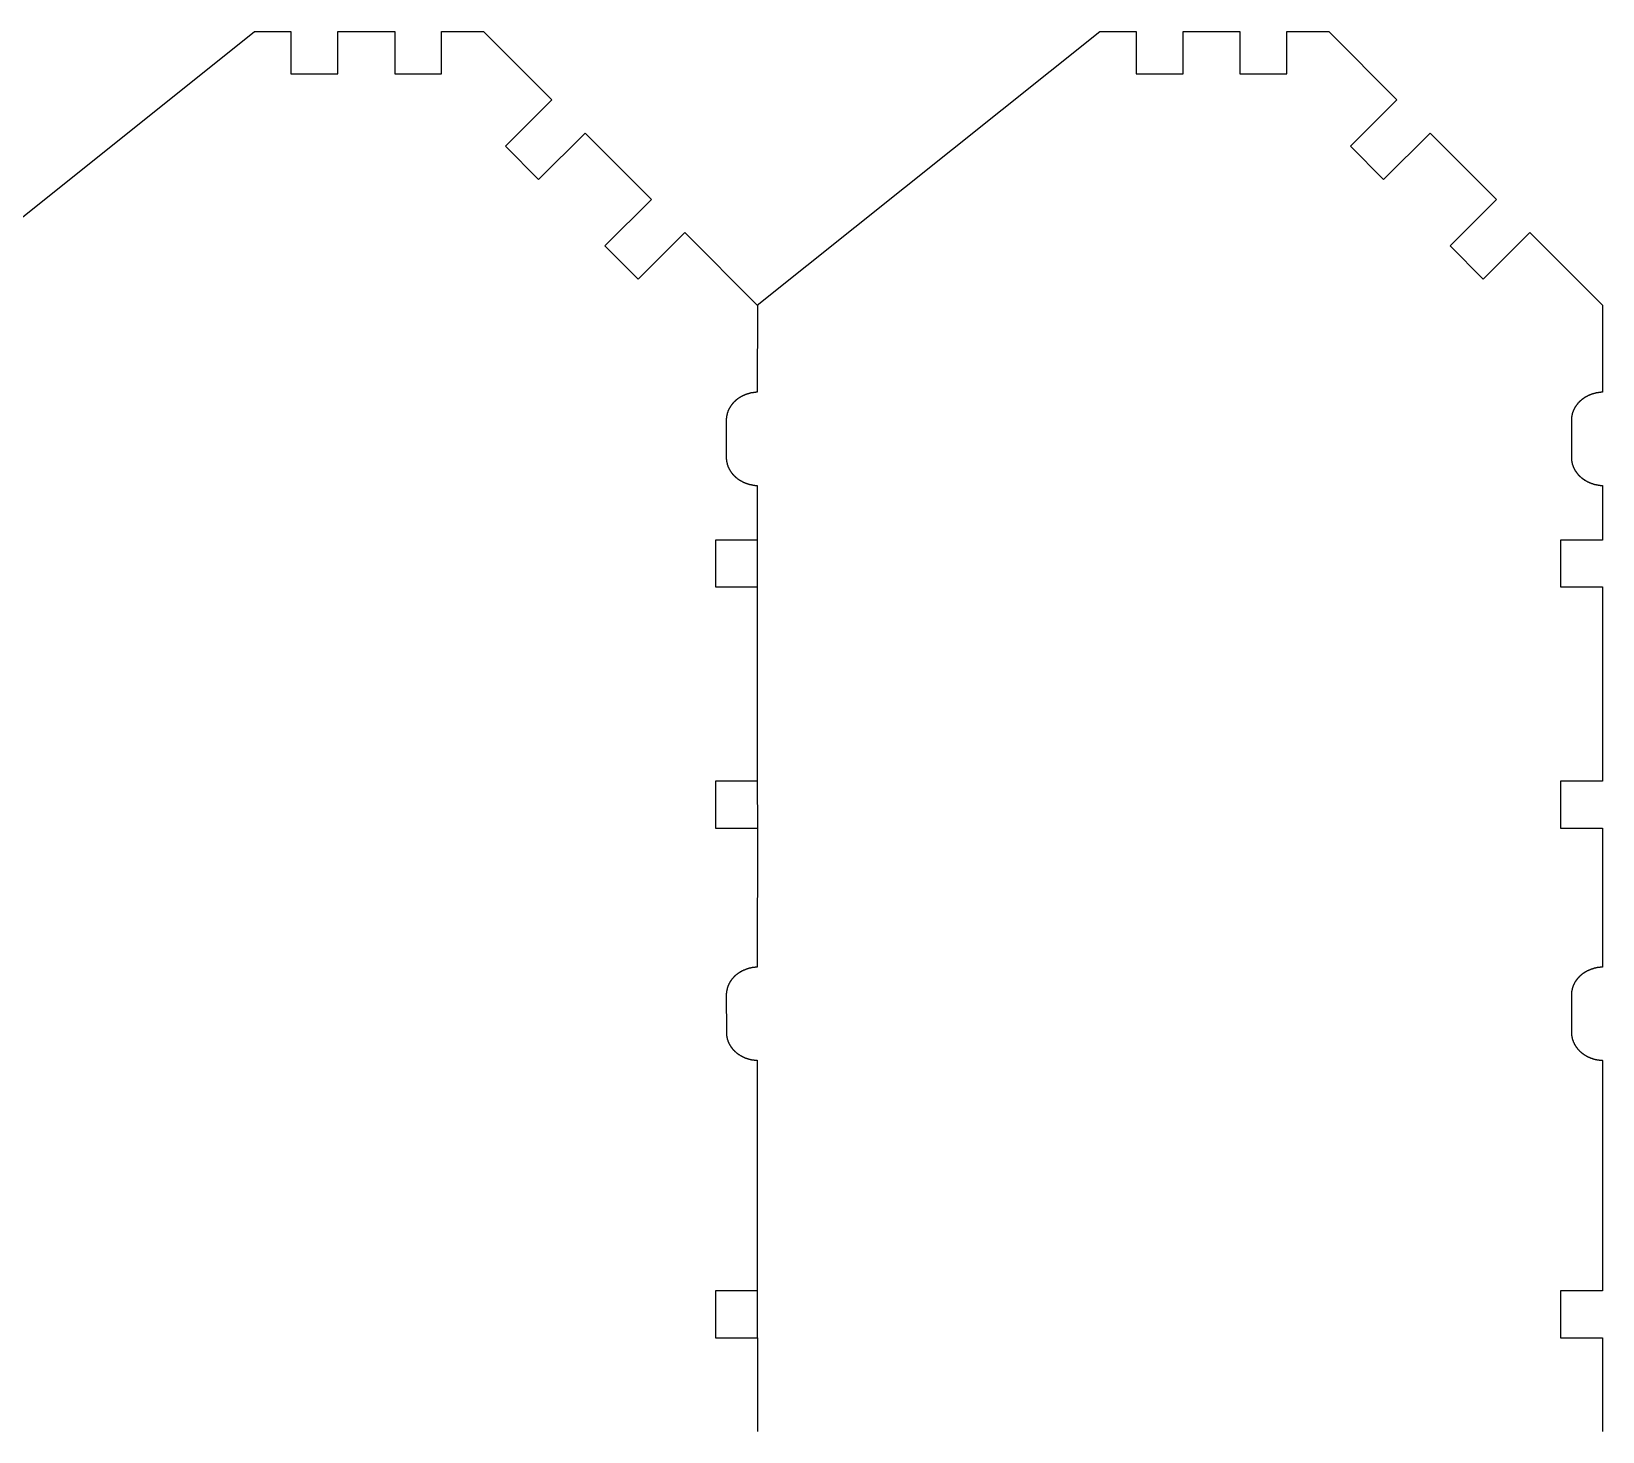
# Model space of a CAD drawing. Extents: x 0 to 268, y 0 to 354.
# Drawn here: x 146.9 to 259, y 140.1 to 240 of the extents above; entities that cross this region are included whole.
import ezdxf

# ---------------------------------------------------------------- set-up
doc = ezdxf.new("R2010")
doc.units = 0
doc.layers.get('DEFPOINTS').update_dxf_attribs({"color": 18, "linetype": 'CONTINUOUS'})

msp = doc.modelspace()

# ---------------------------------------------------------------- linework, layer by layer
at = {"layer": 'DEFPOINTS'}
for points in [[(138.44, 220.45), (162.87, 239.99), (165.46, 239.97), (165.46, 236.97), (168.81, 236.97), (168.81, 239.97), (172.86, 239.97), (172.86, 236.97), (176.21, 236.97), (176.21, 239.97), (178.69, 239.97), (178.69, 239.98), (179.2, 239.97), (184.07, 235.1), (180.76, 231.79), (183.13, 229.42), (186.44, 232.73), (191.18, 228), (187.86, 224.68), (190.23, 222.31), (193.55, 225.63), (198.73, 220.45), (223.16, 239.99), (225.76, 239.97), (225.76, 236.97), (229.11, 236.97), (229.11, 239.97), (233.16, 239.97), (233.16, 236.97), (236.51, 236.97), (236.51, 239.97), (238.98, 239.97), (238.98, 239.98), (239.5, 239.97), (244.37, 235.1), (241.05, 231.79), (243.42, 229.42), (246.74, 232.73), (251.47, 228), (248.16, 224.68), (250.53, 222.31), (253.84, 225.63), (259.03, 220.45), (259.03, 214.24), (259.01, 214.24), (259, 214.24), (258.98, 214.24), (258.97, 214.24), (258.96, 214.24), (258.94, 214.24), (258.93, 214.24), (258.91, 214.24), (258.9, 214.23), (258.88, 214.23), (258.87, 214.23), (258.86, 214.23), (258.84, 214.23), (258.83, 214.23), (258.81, 214.22), (258.8, 214.22), (258.79, 214.22), (258.77, 214.22), (258.76, 214.22), (258.74, 214.22), (258.73, 214.21), (258.72, 214.21), (258.7, 214.21), (258.69, 214.21), (258.67, 214.2), (258.66, 214.2), (258.65, 214.2), (258.63, 214.2), (258.62, 214.19), (258.61, 214.19), (258.59, 214.19), (258.58, 214.19), (258.56, 214.18), (258.55, 214.18), (258.54, 214.18), (258.52, 214.17), (258.51, 214.17), (258.5, 214.17), (258.48, 214.16), (258.47, 214.16), (258.46, 214.16), (258.44, 214.15), (258.43, 214.15), (258.42, 214.15), (258.4, 214.14), (258.39, 214.14), (258.38, 214.13), (258.36, 214.13), (258.35, 214.13), (258.34, 214.12), (258.33, 214.12), (258.31, 214.11), (258.3, 214.11), (258.29, 214.11), (258.27, 214.1), (258.26, 214.1), (258.25, 214.09), (258.24, 214.09), (258.22, 214.08), (258.21, 214.08), (258.2, 214.07), (258.19, 214.07), (258.17, 214.06), (258.16, 214.06), (258.15, 214.05), (258.14, 214.05), (258.12, 214.04), (258.11, 214.04), (258.1, 214.03), (258.09, 214.03), (258.08, 214.02), (258.06, 214.02), (258.05, 214.01), (258.04, 214.01), (258.03, 214), (258.02, 214), (258, 213.99), (257.99, 213.98), (257.98, 213.98), (257.97, 213.97), (257.96, 213.97), (257.94, 213.96), (257.93, 213.96), (257.92, 213.95), (257.91, 213.94), (257.9, 213.94), (257.89, 213.93), (257.88, 213.92), (257.86, 213.92), (257.85, 213.91), (257.84, 213.91), (257.83, 213.9), (257.82, 213.89), (257.81, 213.89), (257.8, 213.88), (257.79, 213.87), (257.77, 213.87), (257.76, 213.86), (257.75, 213.85), (257.74, 213.84), (257.73, 213.84), (257.72, 213.83), (257.71, 213.82), (257.7, 213.82), (257.69, 213.81), (257.68, 213.8), (257.67, 213.8), (257.66, 213.79), (257.65, 213.78), (257.64, 213.77), (257.63, 213.77), (257.62, 213.76), (257.61, 213.75), (257.6, 213.74), (257.59, 213.74), (257.58, 213.73), (257.57, 213.72), (257.56, 213.71), (257.55, 213.7), (257.54, 213.7), (257.53, 213.69), (257.52, 213.68), (257.51, 213.67), (257.5, 213.66), (257.49, 213.66), (257.48, 213.65), (257.47, 213.64), (257.46, 213.63), (257.45, 213.62), (257.44, 213.61), (257.43, 213.61), (257.42, 213.6), (257.41, 213.59), (257.4, 213.58), (257.4, 213.57), (257.39, 213.56), (257.38, 213.55), (257.37, 213.55), (257.36, 213.54), (257.35, 213.53), (257.34, 213.52), (257.33, 213.51), (257.33, 213.5), (257.32, 213.49), (257.31, 213.48), (257.3, 213.47), (257.29, 213.47), (257.28, 213.46), (257.28, 213.45), (257.27, 213.44), (257.26, 213.43), (257.25, 213.42), (257.24, 213.41), (257.24, 213.4), (257.23, 213.39), (257.22, 213.38), (257.21, 213.37), (257.21, 213.36), (257.2, 213.35), (257.19, 213.34), (257.18, 213.33), (257.18, 213.32), (257.17, 213.31), (257.16, 213.3), (257.15, 213.29), (257.15, 213.28), (257.14, 213.27), (257.13, 213.26), (257.13, 213.25), (257.12, 213.24), (257.11, 213.23), (257.11, 213.22), (257.1, 213.21), (257.09, 213.2), (257.09, 213.19), (257.08, 213.18), (257.07, 213.17), (257.07, 213.16), (257.06, 213.15), (257.06, 213.14), (257.05, 213.13), (257.04, 213.12), (257.04, 213.11), (257.03, 213.1), (257.03, 213.09), (257.02, 213.08), (257.02, 213.07), (257.01, 213.06), (257, 213.05), (257, 213.04), (256.99, 213.03), (256.99, 213.02), (256.98, 213), (256.98, 212.99), (256.97, 212.98), (256.97, 212.97), (256.96, 212.96), (256.96, 212.95), (256.95, 212.94), (256.95, 212.93), (256.94, 212.92), (256.94, 212.91), (256.94, 212.89), (256.93, 212.88), (256.93, 212.87), (256.92, 212.86), (256.92, 212.85), (256.92, 212.84), (256.91, 212.83), (256.91, 212.82), (256.9, 212.8), (256.9, 212.79), (256.9, 212.78), (256.89, 212.77), (256.89, 212.76), (256.89, 212.75), (256.88, 212.74), (256.88, 212.72), (256.88, 212.71), (256.87, 212.7), (256.87, 212.69), (256.87, 212.68), (256.86, 212.67), (256.86, 212.65), (256.86, 212.64), (256.86, 212.63), (256.85, 212.62), (256.85, 212.61), (256.85, 212.6), (256.85, 212.58), (256.84, 212.57), (256.84, 212.56), (256.84, 212.55), (256.84, 212.54), (256.84, 212.52), (256.83, 212.51), (256.83, 212.5), (256.83, 212.49), (256.83, 212.48), (256.83, 212.46), (256.83, 212.45), (256.83, 212.44), (256.82, 212.43), (256.82, 212.41), (256.82, 212.4), (256.82, 212.39), (256.82, 212.38), (256.82, 212.37), (256.82, 212.35), (256.82, 212.34), (256.82, 212.33), (256.82, 212.32), (256.82, 212.3), (256.82, 212.29), (256.82, 212.28), (256.82, 212.27), (256.82, 209.58), (256.82, 209.56), (256.82, 209.55), (256.82, 209.54), (256.82, 209.53), (256.82, 209.51), (256.82, 209.5), (256.82, 209.49), (256.82, 209.48), (256.82, 209.46), (256.82, 209.45), (256.82, 209.44), (256.82, 209.43), (256.82, 209.42), (256.83, 209.4), (256.83, 209.39), (256.83, 209.38), (256.83, 209.37), (256.83, 209.35), (256.83, 209.34), (256.83, 209.33), (256.84, 209.32), (256.84, 209.31), (256.84, 209.29), (256.84, 209.28), (256.84, 209.27), (256.85, 209.26), (256.85, 209.25), (256.85, 209.24), (256.85, 209.22), (256.86, 209.21), (256.86, 209.2), (256.86, 209.19), (256.86, 209.18), (256.87, 209.16), (256.87, 209.15), (256.87, 209.14), (256.88, 209.13), (256.88, 209.12), (256.88, 209.11), (256.89, 209.09), (256.89, 209.08), (256.89, 209.07), (256.9, 209.06), (256.9, 209.05), (256.9, 209.04), (256.91, 209.03), (256.91, 209.01), (256.92, 209), (256.92, 208.99), (256.92, 208.98), (256.93, 208.97), (256.93, 208.96), (256.94, 208.95), (256.94, 208.94), (256.94, 208.92), (256.95, 208.91), (256.95, 208.9), (256.96, 208.89), (256.96, 208.88), (256.97, 208.87), (256.97, 208.86), (256.98, 208.85), (256.98, 208.84), (256.99, 208.83), (256.99, 208.82), (257, 208.8), (257, 208.79), (257.01, 208.78), (257.02, 208.77), (257.02, 208.76), (257.03, 208.75), (257.03, 208.74), (257.04, 208.73), (257.04, 208.72), (257.05, 208.71), (257.06, 208.7), (257.06, 208.69), (257.07, 208.68), (257.07, 208.67), (257.08, 208.66), (257.09, 208.65), (257.09, 208.64), (257.1, 208.63), (257.11, 208.62), (257.11, 208.61), (257.12, 208.6), (257.13, 208.59), (257.13, 208.58), (257.14, 208.57), (257.15, 208.56), (257.15, 208.55), (257.16, 208.54), (257.17, 208.53), (257.18, 208.52), (257.18, 208.51), (257.19, 208.5), (257.2, 208.49), (257.21, 208.48), (257.21, 208.47), (257.22, 208.46), (257.23, 208.45), (257.24, 208.44), (257.24, 208.43), (257.25, 208.42), (257.26, 208.41), (257.27, 208.4), (257.28, 208.39), (257.28, 208.38), (257.29, 208.37), (257.3, 208.36), (257.31, 208.36), (257.32, 208.35), (257.33, 208.34), (257.33, 208.33), (257.34, 208.32), (257.35, 208.31), (257.36, 208.3), (257.37, 208.29), (257.38, 208.28), (257.39, 208.28), (257.4, 208.27), (257.4, 208.26), (257.41, 208.25), (257.42, 208.24), (257.43, 208.23), (257.44, 208.22), (257.45, 208.22), (257.46, 208.21), (257.47, 208.2), (257.48, 208.19), (257.49, 208.18), (257.5, 208.17), (257.51, 208.17), (257.52, 208.16), (257.53, 208.15), (257.54, 208.14), (257.55, 208.13), (257.56, 208.13), (257.57, 208.12), (257.58, 208.11), (257.59, 208.1), (257.6, 208.09), (257.61, 208.09), (257.62, 208.08), (257.63, 208.07), (257.64, 208.06), (257.65, 208.06), (257.66, 208.05), (257.67, 208.04), (257.68, 208.03), (257.69, 208.03), (257.7, 208.02), (257.71, 208.01), (257.72, 208.01), (257.73, 208), (257.74, 207.99), (257.75, 207.99), (257.76, 207.98), (257.77, 207.97), (257.79, 207.96), (257.8, 207.96), (257.81, 207.95), (257.82, 207.94), (257.83, 207.94), (257.84, 207.93), (257.85, 207.92), (257.86, 207.92), (257.88, 207.91), (257.89, 207.91), (257.9, 207.9), (257.91, 207.89), (257.92, 207.89), (257.93, 207.88), (257.94, 207.88), (257.96, 207.87), (257.97, 207.86), (257.98, 207.86), (257.99, 207.85), (258, 207.85), (258.02, 207.84), (258.03, 207.83), (258.04, 207.83), (258.05, 207.82), (258.06, 207.82), (258.08, 207.81), (258.09, 207.81), (258.1, 207.8), (258.11, 207.8), (258.12, 207.79), (258.14, 207.79), (258.15, 207.78), (258.16, 207.78), (258.17, 207.77), (258.19, 207.77), (258.2, 207.76), (258.21, 207.76), (258.22, 207.75), (258.24, 207.75), (258.25, 207.74), (258.26, 207.74), (258.27, 207.73), (258.29, 207.73), (258.3, 207.73), (258.31, 207.72), (258.33, 207.72), (258.34, 207.71), (258.35, 207.71), (258.36, 207.7), (258.38, 207.7), (258.39, 207.7), (258.4, 207.69), (258.42, 207.69), (258.43, 207.69), (258.44, 207.68), (258.46, 207.68), (258.47, 207.67), (258.48, 207.67), (258.5, 207.67), (258.51, 207.66), (258.52, 207.66), (258.54, 207.66), (258.55, 207.66), (258.56, 207.65), (258.58, 207.65), (258.59, 207.65), (258.61, 207.64), (258.62, 207.64), (258.63, 207.64), (258.65, 207.64), (258.66, 207.63), (258.67, 207.63), (258.69, 207.63), (258.7, 207.63), (258.72, 207.62), (258.73, 207.62), (258.74, 207.62), (258.76, 207.62), (258.77, 207.61), (258.79, 207.61), (258.8, 207.61), (258.81, 207.61), (258.83, 207.61), (258.84, 207.61), (258.86, 207.6), (258.87, 207.6), (258.88, 207.6), (258.9, 207.6), (258.91, 207.6), (258.93, 207.6), (258.94, 207.6), (258.96, 207.6), (258.97, 207.59), (258.98, 207.59), (259, 207.59), (259.01, 207.59), (259.03, 207.59), (259.03, 203.7)], [(198.74, 220.45), (198.73, 214.24), (198.72, 214.24), (198.7, 214.24), (198.69, 214.24), (198.67, 214.24), (198.66, 214.24), (198.65, 214.24), (198.63, 214.24), (198.62, 214.24), (198.6, 214.23), (198.59, 214.23), (198.57, 214.23), (198.56, 214.23), (198.55, 214.23), (198.53, 214.23), (198.52, 214.22), (198.5, 214.22), (198.49, 214.22), (198.48, 214.22), (198.46, 214.22), (198.45, 214.22), (198.43, 214.21), (198.42, 214.21), (198.41, 214.21), (198.39, 214.21), (198.38, 214.2), (198.36, 214.2), (198.35, 214.2), (198.34, 214.2), (198.32, 214.19), (198.31, 214.19), (198.3, 214.19), (198.28, 214.19), (198.27, 214.18), (198.26, 214.18), (198.24, 214.18), (198.23, 214.17), (198.21, 214.17), (198.2, 214.17), (198.19, 214.16), (198.17, 214.16), (198.16, 214.16), (198.15, 214.15), (198.13, 214.15), (198.12, 214.15), (198.11, 214.14), (198.1, 214.14), (198.08, 214.13), (198.07, 214.13), (198.06, 214.13), (198.04, 214.12), (198.03, 214.12), (198.02, 214.11), (198, 214.11), (197.99, 214.11), (197.98, 214.1), (197.97, 214.1), (197.95, 214.09), (197.94, 214.09), (197.93, 214.08), (197.92, 214.08), (197.9, 214.07), (197.89, 214.07), (197.88, 214.06), (197.87, 214.06), (197.85, 214.05), (197.84, 214.05), (197.83, 214.04), (197.82, 214.04), (197.8, 214.03), (197.79, 214.03), (197.78, 214.02), (197.77, 214.02), (197.76, 214.01), (197.74, 214.01), (197.73, 214), (197.72, 214), (197.71, 213.99), (197.7, 213.98), (197.68, 213.98), (197.67, 213.97), (197.66, 213.97), (197.65, 213.96), (197.64, 213.96), (197.63, 213.95), (197.61, 213.94), (197.6, 213.94), (197.59, 213.93), (197.58, 213.92), (197.57, 213.92), (197.56, 213.91), (197.55, 213.91), (197.53, 213.9), (197.52, 213.89), (197.51, 213.89), (197.5, 213.88), (197.49, 213.87), (197.48, 213.87), (197.47, 213.86), (197.46, 213.85), (197.45, 213.84), (197.44, 213.84), (197.42, 213.83), (197.41, 213.82), (197.4, 213.82), (197.39, 213.81), (197.38, 213.8), (197.37, 213.8), (197.36, 213.79), (197.35, 213.78), (197.34, 213.77), (197.33, 213.77), (197.32, 213.76), (197.31, 213.75), (197.3, 213.74), (197.29, 213.74), (197.28, 213.73), (197.27, 213.72), (197.26, 213.71), (197.25, 213.7), (197.24, 213.7), (197.23, 213.69), (197.22, 213.68), (197.21, 213.67), (197.2, 213.66), (197.19, 213.66), (197.18, 213.65), (197.17, 213.64), (197.16, 213.63), (197.15, 213.62), (197.15, 213.61), (197.14, 213.61), (197.13, 213.6), (197.12, 213.59), (197.11, 213.58), (197.1, 213.57), (197.09, 213.56), (197.08, 213.55), (197.07, 213.55), (197.06, 213.54), (197.06, 213.53), (197.05, 213.52), (197.04, 213.51), (197.03, 213.5), (197.02, 213.49), (197.01, 213.48), (197, 213.47), (197, 213.47), (196.99, 213.46), (196.98, 213.45), (196.97, 213.44), (196.96, 213.43), (196.96, 213.42), (196.95, 213.41), (196.94, 213.4), (196.93, 213.39), (196.93, 213.38), (196.92, 213.37), (196.91, 213.36), (196.9, 213.35), (196.9, 213.34), (196.89, 213.33), (196.88, 213.32), (196.87, 213.31), (196.87, 213.3), (196.86, 213.29), (196.85, 213.28), (196.84, 213.27), (196.84, 213.26), (196.83, 213.25), (196.82, 213.24), (196.82, 213.23), (196.81, 213.22), (196.8, 213.21), (196.8, 213.2), (196.79, 213.19), (196.79, 213.18), (196.78, 213.17), (196.77, 213.16), (196.77, 213.15), (196.76, 213.14), (196.75, 213.13), (196.75, 213.12), (196.74, 213.11), (196.74, 213.1), (196.73, 213.09), (196.73, 213.08), (196.72, 213.07), (196.71, 213.06), (196.71, 213.05), (196.7, 213.04), (196.7, 213.03), (196.69, 213.02), (196.69, 213), (196.68, 212.99), (196.68, 212.98), (196.67, 212.97), (196.67, 212.96), (196.66, 212.95), (196.66, 212.94), (196.65, 212.93), (196.65, 212.92), (196.64, 212.91), (196.64, 212.89), (196.64, 212.88), (196.63, 212.87), (196.63, 212.86), (196.62, 212.85), (196.62, 212.84), (196.62, 212.83), (196.61, 212.82), (196.61, 212.8), (196.6, 212.79), (196.6, 212.78), (196.6, 212.77), (196.59, 212.76), (196.59, 212.75), (196.59, 212.74), (196.58, 212.72), (196.58, 212.71), (196.58, 212.7), (196.57, 212.69), (196.57, 212.68), (196.57, 212.67), (196.57, 212.65), (196.56, 212.64), (196.56, 212.63), (196.56, 212.62), (196.56, 212.61), (196.55, 212.6), (196.55, 212.58), (196.55, 212.57), (196.55, 212.56), (196.54, 212.55), (196.54, 212.54), (196.54, 212.52), (196.54, 212.51), (196.54, 212.5), (196.54, 212.49), (196.53, 212.48), (196.53, 212.46), (196.53, 212.45), (196.53, 212.44), (196.53, 212.43), (196.53, 212.41), (196.53, 212.4), (196.53, 212.39), (196.52, 212.38), (196.52, 212.37), (196.52, 212.35), (196.52, 212.34), (196.52, 212.33), (196.52, 212.32), (196.52, 212.3), (196.52, 212.29), (196.52, 212.28), (196.52, 212.27), (196.52, 209.58), (196.52, 209.56), (196.52, 209.55), (196.52, 209.54), (196.52, 209.53), (196.52, 209.51), (196.52, 209.5), (196.52, 209.49), (196.52, 209.48), (196.52, 209.46), (196.53, 209.45), (196.53, 209.44), (196.53, 209.43), (196.53, 209.42), (196.53, 209.4), (196.53, 209.39), (196.53, 209.38), (196.53, 209.37), (196.54, 209.35), (196.54, 209.34), (196.54, 209.33), (196.54, 209.32), (196.54, 209.31), (196.54, 209.29), (196.55, 209.28), (196.55, 209.27), (196.55, 209.26), (196.55, 209.25), (196.56, 209.24), (196.56, 209.22), (196.56, 209.21), (196.56, 209.2), (196.57, 209.19), (196.57, 209.18), (196.57, 209.16), (196.57, 209.15), (196.58, 209.14), (196.58, 209.13), (196.58, 209.12), (196.59, 209.11), (196.59, 209.09), (196.59, 209.08), (196.6, 209.07), (196.6, 209.06), (196.6, 209.05), (196.61, 209.04), (196.61, 209.03), (196.62, 209.01), (196.62, 209), (196.62, 208.99), (196.63, 208.98), (196.63, 208.97), (196.64, 208.96), (196.64, 208.95), (196.64, 208.94), (196.65, 208.92), (196.65, 208.91), (196.66, 208.9), (196.66, 208.89), (196.67, 208.88), (196.67, 208.87), (196.68, 208.86), (196.68, 208.85), (196.69, 208.84), (196.69, 208.83), (196.7, 208.82), (196.7, 208.8), (196.71, 208.79), (196.71, 208.78), (196.72, 208.77), (196.73, 208.76), (196.73, 208.75), (196.74, 208.74), (196.74, 208.73), (196.75, 208.72), (196.75, 208.71), (196.76, 208.7), (196.77, 208.69), (196.77, 208.68), (196.78, 208.67), (196.79, 208.66), (196.79, 208.65), (196.8, 208.64), (196.8, 208.63), (196.81, 208.62), (196.82, 208.61), (196.82, 208.6), (196.83, 208.59), (196.84, 208.58), (196.84, 208.57), (196.85, 208.56), (196.86, 208.55), (196.87, 208.54), (196.87, 208.53), (196.88, 208.52), (196.89, 208.51), (196.9, 208.5), (196.9, 208.49), (196.91, 208.48), (196.92, 208.47), (196.93, 208.46), (196.93, 208.45), (196.94, 208.44), (196.95, 208.43), (196.96, 208.42), (196.96, 208.41), (196.97, 208.4), (196.98, 208.39), (196.99, 208.38), (197, 208.37), (197, 208.36), (197.01, 208.36), (197.02, 208.35), (197.03, 208.34), (197.04, 208.33), (197.05, 208.32), (197.06, 208.31), (197.06, 208.3), (197.07, 208.29), (197.08, 208.28), (197.09, 208.28), (197.1, 208.27), (197.11, 208.26), (197.12, 208.25), (197.13, 208.24), (197.14, 208.23), (197.15, 208.22), (197.15, 208.22), (197.16, 208.21), (197.17, 208.2), (197.18, 208.19), (197.19, 208.18), (197.2, 208.17), (197.21, 208.17), (197.22, 208.16), (197.23, 208.15), (197.24, 208.14), (197.25, 208.13), (197.26, 208.13), (197.27, 208.12), (197.28, 208.11), (197.29, 208.1), (197.3, 208.09), (197.31, 208.09), (197.32, 208.08), (197.33, 208.07), (197.34, 208.06), (197.35, 208.06), (197.36, 208.05), (197.37, 208.04), (197.38, 208.03), (197.39, 208.03), (197.4, 208.02), (197.41, 208.01), (197.42, 208.01), (197.44, 208), (197.45, 207.99), (197.46, 207.99), (197.47, 207.98), (197.48, 207.97), (197.49, 207.96), (197.5, 207.96), (197.51, 207.95), (197.52, 207.94), (197.53, 207.94), (197.55, 207.93), (197.56, 207.92), (197.57, 207.92), (197.58, 207.91), (197.59, 207.91), (197.6, 207.9), (197.61, 207.89), (197.63, 207.89), (197.64, 207.88), (197.65, 207.88), (197.66, 207.87), (197.67, 207.86), (197.68, 207.86), (197.7, 207.85), (197.71, 207.85), (197.72, 207.84), (197.73, 207.83), (197.74, 207.83), (197.76, 207.82), (197.77, 207.82), (197.78, 207.81), (197.79, 207.81), (197.8, 207.8), (197.82, 207.8), (197.83, 207.79), (197.84, 207.79), (197.85, 207.78), (197.87, 207.78), (197.88, 207.77), (197.89, 207.77), (197.9, 207.76), (197.92, 207.76), (197.93, 207.75), (197.94, 207.75), (197.95, 207.74), (197.97, 207.74), (197.98, 207.73), (197.99, 207.73), (198, 207.73), (198.02, 207.72), (198.03, 207.72), (198.04, 207.71), (198.06, 207.71), (198.07, 207.7), (198.08, 207.7), (198.1, 207.7), (198.11, 207.69), (198.12, 207.69), (198.13, 207.69), (198.15, 207.68), (198.16, 207.68), (198.17, 207.67), (198.19, 207.67), (198.2, 207.67), (198.21, 207.66), (198.23, 207.66), (198.24, 207.66), (198.26, 207.66), (198.27, 207.65), (198.28, 207.65), (198.3, 207.65), (198.31, 207.64), (198.32, 207.64), (198.34, 207.64), (198.35, 207.64), (198.36, 207.63), (198.38, 207.63), (198.39, 207.63), (198.41, 207.63), (198.42, 207.62), (198.43, 207.62), (198.45, 207.62), (198.46, 207.62), (198.48, 207.61), (198.49, 207.61), (198.5, 207.61), (198.52, 207.61), (198.53, 207.61), (198.55, 207.61), (198.56, 207.6), (198.57, 207.6), (198.59, 207.6), (198.6, 207.6), (198.62, 207.6), (198.63, 207.6), (198.65, 207.6), (198.66, 207.6), (198.67, 207.59), (198.69, 207.59), (198.7, 207.59), (198.72, 207.59), (198.73, 207.59), (198.73, 203.7)], [(259.04, 203.7), (256.04, 203.7), (256.04, 200.35), (259.04, 200.35)], [(198.73, 200.35), (198.73, 186.49), (198.74, 183.14), (198.73, 173.23), (198.72, 173.23), (198.7, 173.23), (198.69, 173.22), (198.67, 173.22), (198.66, 173.22), (198.65, 173.22), (198.63, 173.22), (198.62, 173.22), (198.6, 173.22), (198.59, 173.22), (198.57, 173.22), (198.56, 173.21), (198.55, 173.21), (198.53, 173.21), (198.52, 173.21), (198.5, 173.21), (198.49, 173.21), (198.48, 173.2), (198.46, 173.2), (198.45, 173.2), (198.43, 173.2), (198.42, 173.2), (198.41, 173.19), (198.39, 173.19), (198.38, 173.19), (198.36, 173.19), (198.35, 173.18), (198.34, 173.18), (198.32, 173.18), (198.31, 173.18), (198.3, 173.17), (198.28, 173.17), (198.27, 173.17), (198.25, 173.16), (198.24, 173.16), (198.23, 173.16), (198.21, 173.15), (198.2, 173.15), (198.19, 173.15), (198.17, 173.14), (198.16, 173.14), (198.15, 173.14), (198.13, 173.13), (198.12, 173.13), (198.11, 173.13), (198.09, 173.12), (198.08, 173.12), (198.07, 173.11), (198.06, 173.11), (198.04, 173.11), (198.03, 173.1), (198.02, 173.1), (198, 173.09), (197.99, 173.09), (197.98, 173.09), (197.97, 173.08), (197.95, 173.08), (197.94, 173.07), (197.93, 173.07), (197.91, 173.06), (197.9, 173.06), (197.89, 173.05), (197.88, 173.05), (197.86, 173.04), (197.85, 173.04), (197.84, 173.03), (197.83, 173.03), (197.82, 173.02), (197.8, 173.02), (197.79, 173.01), (197.78, 173.01), (197.77, 173), (197.75, 173), (197.74, 172.99), (197.73, 172.99), (197.72, 172.98), (197.71, 172.97), (197.69, 172.97), (197.68, 172.96), (197.67, 172.96), (197.66, 172.95), (197.65, 172.95), (197.64, 172.94), (197.62, 172.93), (197.61, 172.93), (197.6, 172.92), (197.59, 172.92), (197.58, 172.91), (197.57, 172.9), (197.56, 172.9), (197.54, 172.89), (197.53, 172.88), (197.52, 172.88), (197.51, 172.87), (197.5, 172.86), (197.49, 172.86), (197.48, 172.85), (197.47, 172.84), (197.46, 172.84), (197.45, 172.83), (197.43, 172.82), (197.42, 172.82), (197.41, 172.81), (197.4, 172.8), (197.39, 172.79), (197.38, 172.79), (197.37, 172.78), (197.36, 172.77), (197.35, 172.77), (197.34, 172.76), (197.33, 172.75), (197.32, 172.74), (197.31, 172.74), (197.3, 172.73), (197.29, 172.72), (197.28, 172.71), (197.27, 172.7), (197.26, 172.7), (197.25, 172.69), (197.24, 172.68), (197.23, 172.67), (197.22, 172.67), (197.21, 172.66), (197.2, 172.65), (197.19, 172.64), (197.18, 172.63), (197.17, 172.62), (197.16, 172.62), (197.15, 172.61), (197.14, 172.6), (197.14, 172.59), (197.13, 172.58), (197.12, 172.57), (197.11, 172.57), (197.1, 172.56), (197.09, 172.55), (197.08, 172.54), (197.07, 172.53), (197.06, 172.52), (197.06, 172.51), (197.05, 172.5), (197.04, 172.5), (197.03, 172.49), (197.02, 172.48), (197.01, 172.47), (197, 172.46), (197, 172.45), (196.99, 172.44), (196.98, 172.43), (196.97, 172.42), (196.96, 172.41), (196.96, 172.4), (196.95, 172.39), (196.94, 172.39), (196.93, 172.38), (196.92, 172.37), (196.92, 172.36), (196.91, 172.35), (196.9, 172.34), (196.89, 172.33), (196.89, 172.32), (196.88, 172.31), (196.87, 172.3), (196.87, 172.29), (196.86, 172.28), (196.85, 172.27), (196.84, 172.26), (196.84, 172.25), (196.83, 172.24), (196.82, 172.23), (196.82, 172.22), (196.81, 172.21), (196.8, 172.2), (196.8, 172.19), (196.79, 172.18), (196.78, 172.17), (196.78, 172.16), (196.77, 172.15), (196.77, 172.14), (196.76, 172.13), (196.75, 172.12), (196.75, 172.11), (196.74, 172.1), (196.74, 172.09), (196.73, 172.07), (196.73, 172.06), (196.72, 172.05), (196.71, 172.04), (196.71, 172.03), (196.7, 172.02), (196.7, 172.01), (196.69, 172), (196.69, 171.99), (196.68, 171.98), (196.68, 171.97), (196.67, 171.96), (196.67, 171.95), (196.66, 171.93), (196.66, 171.92), (196.65, 171.91), (196.65, 171.9), (196.64, 171.89), (196.64, 171.88), (196.64, 171.87), (196.63, 171.86), (196.63, 171.85), (196.62, 171.83), (196.62, 171.82), (196.62, 171.81), (196.61, 171.8), (196.61, 171.79), (196.6, 171.78), (196.6, 171.77), (196.6, 171.75), (196.59, 171.74), (196.59, 171.73), (196.59, 171.72), (196.58, 171.71), (196.58, 171.7), (196.58, 171.69), (196.57, 171.67), (196.57, 171.66), (196.57, 171.65), (196.57, 171.64), (196.56, 171.63), (196.56, 171.61), (196.56, 171.6), (196.56, 171.59), (196.55, 171.58), (196.55, 171.57), (196.55, 171.56), (196.55, 171.54), (196.54, 171.53), (196.54, 171.52), (196.54, 171.51), (196.54, 171.5), (196.54, 171.48), (196.54, 171.47), (196.53, 171.46), (196.53, 171.45), (196.53, 171.44), (196.53, 171.42), (196.53, 171.41), (196.53, 171.4), (196.53, 171.39), (196.53, 171.37), (196.52, 171.36), (196.52, 171.35), (196.52, 171.34), (196.52, 171.33), (196.52, 171.31), (196.52, 171.3), (196.52, 171.29), (196.52, 171.28), (196.52, 171.26), (196.52, 171.25), (196.53, 168.56), (196.53, 168.54), (196.53, 168.53), (196.53, 168.52), (196.53, 168.51), (196.53, 168.49), (196.53, 168.48), (196.53, 168.47), (196.53, 168.46), (196.53, 168.44), (196.53, 168.43), (196.53, 168.42), (196.53, 168.41), (196.53, 168.4), (196.53, 168.38), (196.54, 168.37), (196.54, 168.36), (196.54, 168.35), (196.54, 168.33), (196.54, 168.32), (196.54, 168.31), (196.54, 168.3), (196.55, 168.29), (196.55, 168.27), (196.55, 168.26), (196.55, 168.25), (196.55, 168.24), (196.56, 168.23), (196.56, 168.21), (196.56, 168.2), (196.56, 168.19), (196.57, 168.18), (196.57, 168.17), (196.57, 168.16), (196.58, 168.14), (196.58, 168.13), (196.58, 168.12), (196.58, 168.11), (196.59, 168.1), (196.59, 168.09), (196.59, 168.07), (196.6, 168.06), (196.6, 168.05), (196.6, 168.04), (196.61, 168.03), (196.61, 168.02), (196.62, 168.01), (196.62, 167.99), (196.62, 167.98), (196.63, 167.97), (196.63, 167.96), (196.64, 167.95), (196.64, 167.94), (196.64, 167.93), (196.65, 167.92), (196.65, 167.9), (196.66, 167.89), (196.66, 167.88), (196.67, 167.87), (196.67, 167.86), (196.68, 167.85), (196.68, 167.84), (196.69, 167.83), (196.69, 167.82), (196.7, 167.81), (196.7, 167.79), (196.71, 167.78), (196.71, 167.77), (196.72, 167.76), (196.72, 167.75), (196.73, 167.74), (196.73, 167.73), (196.74, 167.72), (196.75, 167.71), (196.75, 167.7), (196.76, 167.69), (196.76, 167.68), (196.77, 167.67), (196.78, 167.66), (196.78, 167.65), (196.79, 167.64), (196.79, 167.63), (196.8, 167.62), (196.81, 167.61), (196.81, 167.6), (196.82, 167.59), (196.83, 167.58), (196.83, 167.57), (196.84, 167.56), (196.85, 167.55), (196.85, 167.54), (196.86, 167.53), (196.87, 167.52), (196.88, 167.51), (196.88, 167.5), (196.89, 167.49), (196.9, 167.48), (196.9, 167.47), (196.91, 167.46), (196.92, 167.45), (196.93, 167.44), (196.94, 167.43), (196.94, 167.42), (196.95, 167.41), (196.96, 167.4), (196.97, 167.39), (196.97, 167.38), (196.98, 167.37), (196.99, 167.36), (197, 167.35), (197.01, 167.35), (197.02, 167.34), (197.02, 167.33), (197.03, 167.32), (197.04, 167.31), (197.05, 167.3), (197.06, 167.29), (197.07, 167.28), (197.07, 167.27), (197.08, 167.26), (197.09, 167.26), (197.1, 167.25), (197.11, 167.24), (197.12, 167.23), (197.13, 167.22), (197.14, 167.21), (197.15, 167.2), (197.16, 167.2), (197.17, 167.19), (197.17, 167.18), (197.18, 167.17), (197.19, 167.16), (197.2, 167.16), (197.21, 167.15), (197.22, 167.14), (197.23, 167.13), (197.24, 167.12), (197.25, 167.11), (197.26, 167.11), (197.27, 167.1), (197.28, 167.09), (197.29, 167.08), (197.3, 167.08), (197.31, 167.07), (197.32, 167.06), (197.33, 167.05), (197.34, 167.05), (197.35, 167.04), (197.36, 167.03), (197.37, 167.02), (197.38, 167.02), (197.39, 167.01), (197.4, 167), (197.41, 166.99), (197.43, 166.99), (197.44, 166.98), (197.45, 166.97), (197.46, 166.97), (197.47, 166.96), (197.48, 166.95), (197.49, 166.95), (197.5, 166.94), (197.51, 166.93), (197.52, 166.93), (197.53, 166.92), (197.55, 166.91), (197.56, 166.91), (197.57, 166.9), (197.58, 166.89), (197.59, 166.89), (197.6, 166.88), (197.61, 166.88), (197.63, 166.87), (197.64, 166.86), (197.65, 166.86), (197.66, 166.85), (197.67, 166.85), (197.68, 166.84), (197.7, 166.83), (197.71, 166.83), (197.72, 166.82), (197.73, 166.82), (197.74, 166.81), (197.76, 166.81), (197.77, 166.8), (197.78, 166.79), (197.79, 166.79), (197.8, 166.78), (197.82, 166.78), (197.83, 166.77), (197.84, 166.77), (197.85, 166.76), (197.87, 166.76), (197.88, 166.75), (197.89, 166.75), (197.9, 166.74), (197.92, 166.74), (197.93, 166.73), (197.94, 166.73), (197.95, 166.73), (197.97, 166.72), (197.98, 166.72), (197.99, 166.71), (198, 166.71), (198.02, 166.7), (198.03, 166.7), (198.04, 166.7), (198.06, 166.69), (198.07, 166.69), (198.08, 166.68), (198.1, 166.68), (198.11, 166.68), (198.12, 166.67), (198.13, 166.67), (198.15, 166.67), (198.16, 166.66), (198.17, 166.66), (198.19, 166.65), (198.2, 166.65), (198.21, 166.65), (198.23, 166.64), (198.24, 166.64), (198.25, 166.64), (198.27, 166.64), (198.28, 166.63), (198.3, 166.63), (198.31, 166.63), (198.32, 166.62), (198.34, 166.62), (198.35, 166.62), (198.36, 166.62), (198.38, 166.61), (198.39, 166.61), (198.41, 166.61), (198.42, 166.61), (198.43, 166.6), (198.45, 166.6), (198.46, 166.6), (198.48, 166.6), (198.49, 166.6), (198.5, 166.59), (198.52, 166.59), (198.53, 166.59), (198.55, 166.59), (198.56, 166.59), (198.57, 166.59), (198.59, 166.59), (198.6, 166.58), (198.62, 166.58), (198.63, 166.58), (198.65, 166.58), (198.66, 166.58), (198.67, 166.58), (198.69, 166.58), (198.7, 166.58), (198.72, 166.58), (198.73, 166.57), (198.73, 150.12), (195.74, 150.12), (195.74, 146.77), (198.74, 146.77), (198.74, 140.09)], [(259.03, 200.35), (259.03, 186.49), (256.03, 186.49), (256.03, 183.14), (259.03, 183.14), (259.03, 173.23), (259.01, 173.23), (259, 173.23), (258.98, 173.22), (258.97, 173.22), (258.96, 173.22), (258.94, 173.22), (258.93, 173.22), (258.91, 173.22), (258.9, 173.22), (258.88, 173.22), (258.87, 173.22), (258.86, 173.21), (258.84, 173.21), (258.83, 173.21), (258.81, 173.21), (258.8, 173.21), (258.78, 173.21), (258.77, 173.2), (258.76, 173.2), (258.74, 173.2), (258.73, 173.2), (258.71, 173.2), (258.7, 173.19), (258.69, 173.19), (258.67, 173.19), (258.66, 173.19), (258.65, 173.18), (258.63, 173.18), (258.62, 173.18), (258.6, 173.18), (258.59, 173.17), (258.58, 173.17), (258.56, 173.17), (258.55, 173.16), (258.54, 173.16), (258.52, 173.16), (258.51, 173.15), (258.5, 173.15), (258.48, 173.15), (258.47, 173.14), (258.46, 173.14), (258.44, 173.14), (258.43, 173.13), (258.42, 173.13), (258.4, 173.13), (258.39, 173.12), (258.38, 173.12), (258.36, 173.11), (258.35, 173.11), (258.34, 173.11), (258.33, 173.1), (258.31, 173.1), (258.3, 173.09), (258.29, 173.09), (258.27, 173.09), (258.26, 173.08), (258.25, 173.08), (258.24, 173.07), (258.22, 173.07), (258.21, 173.06), (258.2, 173.06), (258.19, 173.05), (258.17, 173.05), (258.16, 173.04), (258.15, 173.04), (258.14, 173.03), (258.12, 173.03), (258.11, 173.02), (258.1, 173.02), (258.09, 173.01), (258.07, 173.01), (258.06, 173), (258.05, 173), (258.04, 172.99), (258.03, 172.99), (258.01, 172.98), (258, 172.97), (257.99, 172.97), (257.98, 172.96), (257.97, 172.96), (257.96, 172.95), (257.94, 172.95), (257.93, 172.94), (257.92, 172.93), (257.91, 172.93), (257.9, 172.92), (257.89, 172.92), (257.87, 172.91), (257.86, 172.9), (257.85, 172.9), (257.84, 172.89), (257.83, 172.88), (257.82, 172.88), (257.81, 172.87), (257.8, 172.86), (257.78, 172.86), (257.77, 172.85), (257.76, 172.84), (257.75, 172.84), (257.74, 172.83), (257.73, 172.82), (257.72, 172.82), (257.71, 172.81), (257.7, 172.8), (257.69, 172.79), (257.68, 172.79), (257.67, 172.78), (257.66, 172.77), (257.65, 172.77), (257.64, 172.76), (257.63, 172.75), (257.62, 172.74), (257.6, 172.74), (257.59, 172.73), (257.58, 172.72), (257.57, 172.71), (257.56, 172.7), (257.55, 172.7), (257.54, 172.69), (257.54, 172.68), (257.53, 172.67), (257.52, 172.67), (257.51, 172.66), (257.5, 172.65), (257.49, 172.64), (257.48, 172.63), (257.47, 172.62), (257.46, 172.62), (257.45, 172.61), (257.44, 172.6), (257.43, 172.59), (257.42, 172.58), (257.41, 172.57), (257.4, 172.57), (257.39, 172.56), (257.39, 172.55), (257.38, 172.54), (257.37, 172.53), (257.36, 172.52), (257.35, 172.51), (257.34, 172.5), (257.33, 172.5), (257.33, 172.49), (257.32, 172.48), (257.31, 172.47), (257.3, 172.46), (257.29, 172.45), (257.28, 172.44), (257.28, 172.43), (257.27, 172.42), (257.26, 172.41), (257.25, 172.4), (257.24, 172.39), (257.24, 172.39), (257.23, 172.38), (257.22, 172.37), (257.21, 172.36), (257.21, 172.35), (257.2, 172.34), (257.19, 172.33), (257.18, 172.32), (257.18, 172.31), (257.17, 172.3), (257.16, 172.29), (257.15, 172.28), (257.15, 172.27), (257.14, 172.26), (257.13, 172.25), (257.13, 172.24), (257.12, 172.23), (257.11, 172.22), (257.11, 172.21), (257.1, 172.2), (257.09, 172.19), (257.09, 172.18), (257.08, 172.17), (257.07, 172.16), (257.07, 172.15), (257.06, 172.14), (257.06, 172.13), (257.05, 172.12), (257.04, 172.11), (257.04, 172.1), (257.03, 172.09), (257.03, 172.07), (257.02, 172.06), (257.02, 172.05), (257.01, 172.04), (257, 172.03), (257, 172.02), (256.99, 172.01), (256.99, 172), (256.98, 171.99), (256.98, 171.98), (256.97, 171.97), (256.97, 171.96), (256.96, 171.95), (256.96, 171.93), (256.95, 171.92), (256.95, 171.91), (256.94, 171.9), (256.94, 171.89), (256.94, 171.88), (256.93, 171.87), (256.93, 171.86), (256.92, 171.85), (256.92, 171.83), (256.91, 171.82), (256.91, 171.81), (256.91, 171.8), (256.9, 171.79), (256.9, 171.78), (256.9, 171.77), (256.89, 171.75), (256.89, 171.74), (256.89, 171.73), (256.88, 171.72), (256.88, 171.71), (256.88, 171.7), (256.87, 171.69), (256.87, 171.67), (256.87, 171.66), (256.86, 171.65), (256.86, 171.64), (256.86, 171.63), (256.86, 171.61), (256.85, 171.6), (256.85, 171.59), (256.85, 171.58), (256.85, 171.57), (256.84, 171.56), (256.84, 171.54), (256.84, 171.53), (256.84, 171.52), (256.84, 171.51), (256.83, 171.5), (256.83, 171.48), (256.83, 171.47), (256.83, 171.46), (256.83, 171.45), (256.83, 171.44), (256.83, 171.42), (256.82, 171.41), (256.82, 171.4), (256.82, 171.39), (256.82, 171.37), (256.82, 171.36), (256.82, 171.35), (256.82, 171.34), (256.82, 171.33), (256.82, 171.31), (256.82, 171.3), (256.82, 171.29), (256.82, 171.28), (256.82, 171.26), (256.82, 171.25), (256.82, 168.56), (256.82, 168.54), (256.82, 168.53), (256.82, 168.52), (256.82, 168.51), (256.82, 168.49), (256.82, 168.48), (256.82, 168.47), (256.82, 168.46), (256.82, 168.44), (256.83, 168.43), (256.83, 168.42), (256.83, 168.41), (256.83, 168.4), (256.83, 168.38), (256.83, 168.37), (256.83, 168.36), (256.83, 168.35), (256.84, 168.33), (256.84, 168.32), (256.84, 168.31), (256.84, 168.3), (256.84, 168.29), (256.84, 168.27), (256.85, 168.26), (256.85, 168.25), (256.85, 168.24), (256.85, 168.23), (256.85, 168.21), (256.86, 168.2), (256.86, 168.19), (256.86, 168.18), (256.87, 168.17), (256.87, 168.16), (256.87, 168.14), (256.87, 168.13), (256.88, 168.12), (256.88, 168.11), (256.88, 168.1), (256.89, 168.09), (256.89, 168.07), (256.89, 168.06), (256.9, 168.05), (256.9, 168.04), (256.9, 168.03), (256.91, 168.02), (256.91, 168.01), (256.91, 167.99), (256.92, 167.98), (256.92, 167.97), (256.93, 167.96), (256.93, 167.95), (256.94, 167.94), (256.94, 167.93), (256.94, 167.92), (256.95, 167.9), (256.95, 167.89), (256.96, 167.88), (256.96, 167.87), (256.97, 167.86), (256.97, 167.85), (256.98, 167.84), (256.98, 167.83), (256.99, 167.82), (256.99, 167.81), (257, 167.79), (257, 167.78), (257.01, 167.77), (257.01, 167.76), (257.02, 167.75), (257.02, 167.74), (257.03, 167.73), (257.04, 167.72), (257.04, 167.71), (257.05, 167.7), (257.05, 167.69), (257.06, 167.68), (257.07, 167.67), (257.07, 167.66), (257.08, 167.65), (257.08, 167.64), (257.09, 167.63), (257.1, 167.62), (257.1, 167.61), (257.11, 167.6), (257.12, 167.59), (257.12, 167.58), (257.13, 167.57), (257.14, 167.56), (257.14, 167.55), (257.15, 167.54), (257.16, 167.53), (257.16, 167.52), (257.17, 167.51), (257.18, 167.5), (257.19, 167.49), (257.19, 167.48), (257.2, 167.47), (257.21, 167.46), (257.22, 167.45), (257.22, 167.44), (257.23, 167.43), (257.24, 167.42), (257.25, 167.41), (257.25, 167.4), (257.26, 167.39), (257.27, 167.38), (257.28, 167.37), (257.29, 167.36), (257.29, 167.35), (257.3, 167.35), (257.31, 167.34), (257.32, 167.33), (257.33, 167.32), (257.34, 167.31), (257.34, 167.3), (257.35, 167.29), (257.36, 167.28), (257.37, 167.27), (257.38, 167.26), (257.39, 167.26), (257.4, 167.25), (257.41, 167.24), (257.41, 167.23), (257.42, 167.22), (257.43, 167.21), (257.44, 167.2), (257.45, 167.2), (257.46, 167.19), (257.47, 167.18), (257.48, 167.17), (257.49, 167.16), (257.5, 167.16), (257.51, 167.15), (257.52, 167.14), (257.53, 167.13), (257.54, 167.12), (257.55, 167.11), (257.56, 167.11), (257.57, 167.1), (257.58, 167.09), (257.59, 167.08), (257.6, 167.08), (257.61, 167.07), (257.62, 167.06), (257.63, 167.05), (257.64, 167.05), (257.65, 167.04), (257.66, 167.03), (257.67, 167.02), (257.68, 167.02), (257.69, 167.01), (257.7, 167), (257.71, 166.99), (257.72, 166.99), (257.73, 166.98), (257.74, 166.97), (257.75, 166.97), (257.76, 166.96), (257.78, 166.95), (257.79, 166.95), (257.8, 166.94), (257.81, 166.93), (257.82, 166.93), (257.83, 166.92), (257.84, 166.91), (257.85, 166.91), (257.86, 166.9), (257.88, 166.89), (257.89, 166.89), (257.9, 166.88), (257.91, 166.88), (257.92, 166.87), (257.93, 166.86), (257.94, 166.86), (257.96, 166.85), (257.97, 166.85), (257.98, 166.84), (257.99, 166.83), (258, 166.83), (258.02, 166.82), (258.03, 166.82), (258.04, 166.81), (258.05, 166.81), (258.06, 166.8), (258.08, 166.79), (258.09, 166.79), (258.1, 166.78), (258.11, 166.78), (258.12, 166.77), (258.14, 166.77), (258.15, 166.76), (258.16, 166.76), (258.17, 166.75), (258.19, 166.75), (258.2, 166.74), (258.21, 166.74), (258.22, 166.73), (258.24, 166.73), (258.25, 166.73), (258.26, 166.72), (258.27, 166.72), (258.29, 166.71), (258.3, 166.71), (258.31, 166.7), (258.33, 166.7), (258.34, 166.7), (258.35, 166.69), (258.36, 166.69), (258.38, 166.68), (258.39, 166.68), (258.4, 166.68), (258.42, 166.67), (258.43, 166.67), (258.44, 166.67), (258.46, 166.66), (258.47, 166.66), (258.48, 166.65), (258.5, 166.65), (258.51, 166.65), (258.52, 166.64), (258.54, 166.64), (258.55, 166.64), (258.56, 166.64), (258.58, 166.63), (258.59, 166.63), (258.6, 166.63), (258.62, 166.62), (258.63, 166.62), (258.65, 166.62), (258.66, 166.62), (258.67, 166.61), (258.69, 166.61), (258.7, 166.61), (258.71, 166.61), (258.73, 166.6), (258.74, 166.6), (258.76, 166.6), (258.77, 166.6), (258.78, 166.6), (258.8, 166.59), (258.81, 166.59), (258.83, 166.59), (258.84, 166.59), (258.86, 166.59), (258.87, 166.59), (258.88, 166.59), (258.9, 166.58), (258.91, 166.58), (258.93, 166.58), (258.94, 166.58), (258.96, 166.58), (258.97, 166.58), (258.98, 166.58), (259, 166.58), (259.01, 166.58), (259.03, 166.57), (259.03, 150.12), (256.03, 150.12), (256.03, 146.77), (259.03, 146.77), (259.03, 140.09)], [(198.74, 186.49), (195.74, 186.49), (195.74, 183.14), (198.74, 183.14)], [(198.74, 146.77), (198.74, 150.12)]]:
    msp.add_lwpolyline(points, dxfattribs=at)
msp.add_lwpolyline([(198.74, 203.7), (195.74, 203.7), (195.74, 200.35), (198.74, 200.35)], close=True, dxfattribs=at)

doc.saveas('drawing.dxf')
